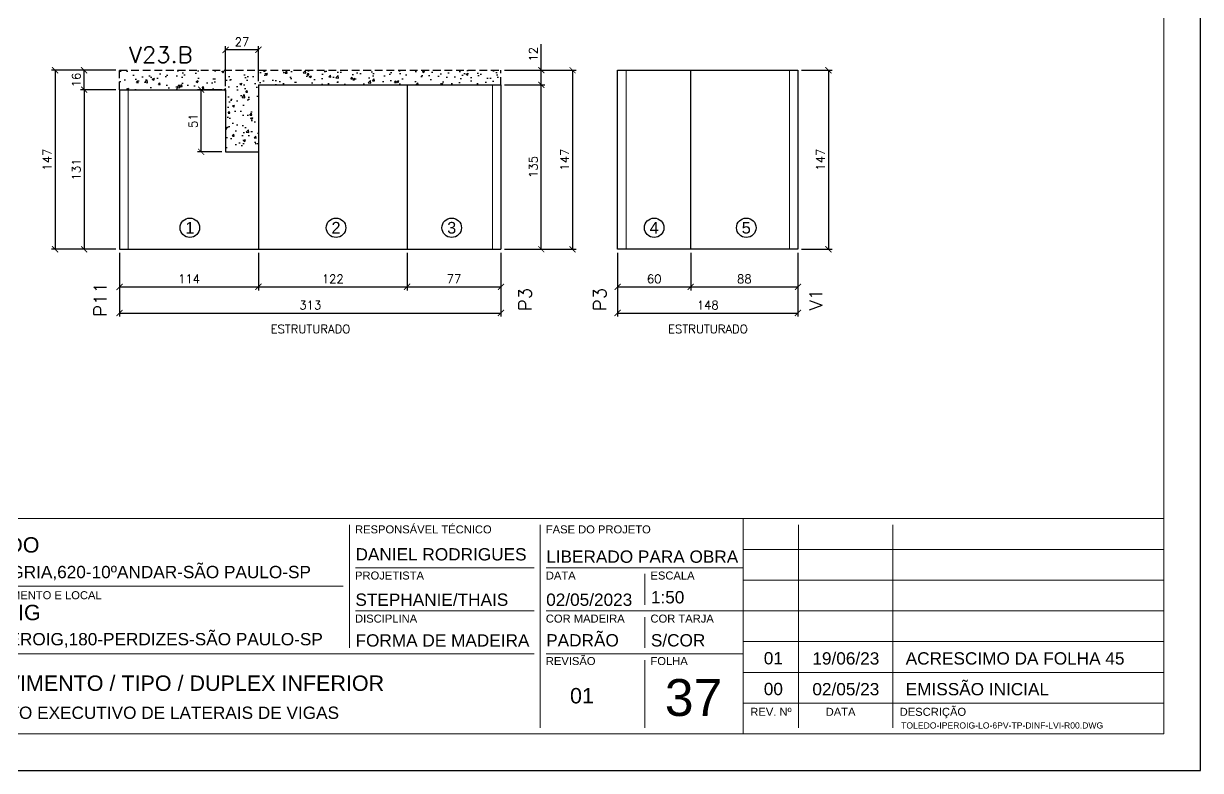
# Model space of a CAD drawing. Extents: x -23436 to 4767, y -4638 to 9755.
# Drawn here: x -18572 to -17606, y -1668 to -1054 of the extents above; entities that cross this region are included whole.
import ezdxf
from ezdxf.enums import TextEntityAlignment as Align

# ---------------------------------------------------------------- set-up
doc = ezdxf.new("R2010")
doc.units = 0
doc.header["$PDMODE"] = 2
doc.header["$PDSIZE"] = 10
doc.linetypes.add('HIDDEN', pattern=[9.525, 6.35, -3.175])
doc.layers.get('0').update_dxf_attribs({"lineweight": 13})
doc.layers.get('Defpoints').update_dxf_attribs({"lineweight": 13})
for name, color, linetype in [('Concreto', 250, 'HIDDEN'), ('Cota', 4, 'Continuous'), ('Painéis', 200, 'Continuous'), ('Romaneio', 10, 'Continuous')]:
    doc.layers.add(name, color=color, linetype=linetype)
for name, color, linetype, lineweight in [('FOLHA MB', 7, 'Continuous', 13), ('N° Folha', 5, 'Continuous', 13), ('Sarr 2.2x7', 40, 'Continuous', 9), ('Texto Seção', 7, 'Continuous', 15)]:
    doc.layers.add(name, color=color, linetype=linetype, lineweight=lineweight)
doc.layers.add('Laje_Perimetro', color=7, linetype='Continuous', plot=False)
doc.styles.add('ARIAL', font='arial.ttf', dxfattribs={"oblique": 15, "height": 25})
doc.styles.add('MB_C01', font='arial.ttf', dxfattribs={"height": 1.3})
doc.styles.add('MB_C02', font='arial.ttf', dxfattribs={"height": 2})
doc.styles.add('MB_C03', font='arial.ttf', dxfattribs={"height": 2.5})
doc.styles.add('MB_C04', font='arial.ttf', dxfattribs={"height": 6})
doc.styles.add('REGUA-120', font='ROMANS.shx', dxfattribs={"height": 15})
doc.styles.add('ROMANS', font='romans.shx')
doc.dimstyles.new('Cota Paínel', dxfattribs={"dimtxt": 7, "dimasz": 5, "dimexe": 3, "dimexo": 3, "dimgap": 3, "dimtad": 1, "dimdec": 1, "dimzin": 12, "dimdsep": 46, "dimtxsty": 'ROMANS', "dimblk": 'ARCHTICK', "dimcen": 0, "dimclrd": 4, "dimclre": 4, "dimclrt": 1, "dimadec": 1, "dimazin": 3, "dimtfac": 1, "dimtdec": 1, "dimtmove": 0, "dimatfit": 3, "dimldrblk": 'OBLIQUE', "dimfxl": 1, "dimtolj": 1, "dimtzin": 12, "dimarcsym": 0})

# ---------------------------------------------------------------- blocks, each defined once
blk = doc.blocks.new('A$C169d8357')
at = {"layer": 'FOLHA MB', "color": 1}
for p, q in [((1109.82, 356.72), (70, 356.72)), ((786.55, 351.67), (786.55, 250.65)), ((943.14, 351.67), (943.14, 184.99)), ((1109.82, 356.72), (1109.82, 179.94)), ((1455.02, 356.72), (1109.82, 356.72)), ((1155.28, 184.99), (1155.28, 351.67)), ((1232.62, 351.67), (1232.62, 184.99)), ((1455.02, 331.47), (1109.82, 331.47)), ((938.09, 316.32), (791.61, 316.32)), ((1109.82, 316.32), (948.19, 316.32)), ((1029, 311.26), (1029, 286.01)), ((781.5, 301.16), (450.7, 301.16)), ((1455.02, 306.21), (1109.82, 306.21)), ((938.09, 280.96), (791.61, 280.96)), ((1109.82, 280.96), (948.19, 280.96)), ((1455.02, 280.96), (1109.82, 280.96)), ((1029, 275.91), (1029, 250.65)), ((1455.02, 255.7), (1109.82, 255.7)), ((938.09, 245.6), (450.7, 245.6)), ((1109.82, 245.6), (948.19, 245.6)), ((1029, 240.55), (1029, 184.99)), ((1455.02, 230.45), (1109.82, 230.45)), ((1455.02, 205.19), (1109.82, 205.19))]:
    blk.add_line(p, q, dxfattribs=at)
for points in [[(0, 1199.94), (0, 149.94), (1485.02, 149.94), (1485.02, 1199.94)], [(70, 1169.94), (70, 179.94), (1455.02, 179.94), (1455.02, 1169.94)]]:
    blk.add_lwpolyline(points, close=True, dxfattribs=at)
at = {"layer": 'FOLHA MB', "color": 6}
for s, height, style, p in [('RESPONSÁVEL TÉCNICO', 6.5663, 'MB_C01', (791.21, 344.6)), ('FASE DO PROJETO', 6.5663, 'MB_C01', (947.79, 344.6)), ('R. HUNGRIA,620-10ºANDAR-SÃO PAULO-SP', 10.102, 'MB_C02', (459.73, 307.83)), ('PROJETISTA', 6.566, 'MB_C01', (791.21, 306.72)), ('DATA', 6.566, 'MB_C01', (947.79, 306.72)), ('ESCALA', 6.566, 'MB_C01', (1033.66, 306.72)), ('EMPREENDIMENTO E LOCAL', 6.5663, 'MB_C01', (454.33, 290.56)), ('DISCIPLINA', 6.566, 'MB_C01', (791.21, 271.36)), ('COR MADEIRA', 6.5663, 'MB_C01', (947.79, 271.36)), ('COR TARJA', 6.566, 'MB_C01', (1033.66, 271.36)), ('RUA IPEROIG,180-PERDIZES-SÃO PAULO-SP', 10.102, 'MB_C02', (459.73, 252.69)), ('REVISÃO', 6.566, 'MB_C01', (947.79, 236.51)), ('FOLHA', 6.566, 'MB_C01', (1033.66, 236.51)), ('PROJETO EXECUTIVO DE LATERAIS DE VIGAS', 10.102, 'MB_C02', (459.73, 192.28))]:
    blk.add_text(s, height=height, dxfattribs=dict(at, style=style)).set_placement(p)
at = {"layer": 'FOLHA MB', "color": 5}
for s, height, style, p in [('TOLEDO', 12.628, 'MB_C03', (459.73, 328.83)), ('DANIEL RODRIGUES', 10.102, 'MB_C02', (791.61, 322.38)), ('LIBERADO PARA OBRA', 10.102, 'MB_C02', (948.09, 320.46)), ('STEPHANIE/THAIS', 10.102, 'MB_C02', (791.51, 285.11)), ('02/05/2023', 10.102, 'MB_C02', (948.09, 285.11)), ('1:50', 10.102, 'MB_C02', (1034, 287.12)), ('IPEROIG', 12.628, 'MB_C03', (459.73, 273.34)), ('FORMA DE MADEIRA', 10.102, 'MB_C02', (791.61, 251.66)), ('PADRÃO', 10.102, 'MB_C02', (948.09, 251.76)), ('S/COR', 10.102, 'MB_C02', (1034, 251.76)), ('01', 10.102, 'MB_C02', (1126.67, 237.06)), ('19/06/23', 10.102, 'MB_C02', (1166.54, 236.89)), ('ACRESCIMO DA FOLHA 45', 10.102, 'MB_C02', (1243.12, 236.89)), ('6º PAVIMENTO / TIPO / DUPLEX INFERIOR', 12.6276, 'MB_C03', (459.73, 215.3)), ('02/05/23', 10.102, 'MB_C02', (1166.54, 211.64)), ('EMISSÃO INICIAL', 10.102, 'MB_C02', (1243.12, 211.64)), ('01', 12.628, 'MB_C03', (967.63, 205.03)), ('00', 10.102, 'MB_C02', (1126.67, 211.8))]:
    blk.add_text(s, height=height, dxfattribs=dict(at, style=style)).set_placement(p)
at = {"layer": 'FOLHA MB', "color": 6, "style": 'MB_C01'}
for s, p in [('DESCRIÇÃO', (1265.45, 198.09)), ('REV. Nº', (1132.55, 198.09)), ('DATA', (1189.69, 198.09))]:
    blk.add_text(s, height=6.566, dxfattribs=at).set_placement(p, align=Align.MIDDLE_CENTER)
at = {"layer": 'FOLHA MB', "insert": (1239.38, 189.41), "char_height": 5.051, "width": 210.8177, "attachment_point": 1, "style": 'MB_C04'}
blk.add_mtext('TOLEDO-IPEROIG-LO-6PV-TP-DINF-LVI-R00.DWG', dxfattribs=at)
blk = doc.blocks.new('_ArchTick')
at = {"color": 0, "linetype": 'ByBlock', "const_width": 0.15}
blk.add_lwpolyline([(-0.5, -0.5), (0.5, 0.5)], dxfattribs=at)
blk = doc.blocks.new('*D1201')
at = {"layer": 'Cota', "color": 4, "lineweight": -2, "transparency": 16777216}
for p, q in [((-18177.44, -1104.79), (-18144.36, -1104.79)), ((-18147.36, -1239.79), (-18147.36, -1104.79)), ((-18177.44, -1239.79), (-18144.36, -1239.79))]:
    blk.add_line(p, q, dxfattribs=at)
at = {"layer": 'Defpoints', "color": 0, "transparency": 16777216}
for p in [(-18180.44, -1104.79), (-18147.36, -1104.79), (-18180.44, -1239.79)]:
    blk.add_point(p, dxfattribs=at)
at = {"layer": 'Cota', "color": 4, "lineweight": -2, "transparency": 16777216, "xscale": 5, "yscale": 5, "zscale": 5}
for p, rotation in [((-18147.36, -1104.79), 90), ((-18147.36, -1239.79), 270)]:
    blk.add_blockref('_ArchTick', p, dxfattribs=dict(at, rotation=rotation))
at = {"layer": 'Cota', "color": 1, "transparency": 16777216, "insert": (-18153.86, -1172.29), "char_height": 7, "attachment_point": 5, "rotation": 90, "style": 'ROMANS'}
blk.add_mtext('\\A1;135', dxfattribs=at)
blk = doc.blocks.new('_OBLIQUE')
at = {"color": 0, "linetype": 'ByBlock', "lineweight": -2}
for p, q in [((0, 0), (-1, 0)), ((-0.5, -0.5), (0.5, 0.5))]:
    blk.add_line(p, q, dxfattribs=at)
blk = doc.blocks.new('*D1202')
at = {"layer": 'Cota', "color": 4, "lineweight": -2, "transparency": 16777216}
for p, q in [((-18147.36, -1092.79), (-18147.36, -1071.46)), ((-18177.44, -1092.79), (-18144.36, -1092.79)), ((-18147.36, -1104.79), (-18147.36, -1092.79)), ((-18177.44, -1104.79), (-18144.36, -1104.79))]:
    blk.add_line(p, q, dxfattribs=at)
at = {"layer": 'Defpoints', "color": 0, "transparency": 16777216}
for p in [(-18180.44, -1092.79), (-18147.36, -1092.79), (-18180.44, -1104.79)]:
    blk.add_point(p, dxfattribs=at)
at = {"layer": 'Cota', "color": 4, "lineweight": -2, "transparency": 16777216, "xscale": 5, "yscale": 5, "zscale": 5}
for p, rotation in [((-18147.36, -1092.79), 90), ((-18147.36, -1104.79), 270)]:
    blk.add_blockref('_ArchTick', p, dxfattribs=dict(at, rotation=rotation))
at = {"layer": 'Cota', "color": 1, "transparency": 16777216, "insert": (-18153.86, -1079.63), "char_height": 7, "attachment_point": 5, "rotation": 90, "style": 'ROMANS'}
blk.add_mtext('\\A1;12', dxfattribs=at)
blk = doc.blocks.new('*D1203')
at = {"layer": 'Cota', "color": 4, "lineweight": -2, "transparency": 16777216}
for p, q in [((-18177.44, -1092.79), (-18118.69, -1092.79)), ((-18121.69, -1092.79), (-18121.69, -1239.79)), ((-18177.44, -1239.79), (-18118.69, -1239.79))]:
    blk.add_line(p, q, dxfattribs=at)
at = {"layer": 'Defpoints', "color": 0, "transparency": 16777216}
for p in [(-18180.44, -1092.79), (-18180.44, -1239.79), (-18121.69, -1239.79)]:
    blk.add_point(p, dxfattribs=at)
at = {"layer": 'Cota', "color": 4, "lineweight": -2, "transparency": 16777216, "xscale": 5, "yscale": 5, "zscale": 5}
for p, rotation in [((-18121.69, -1092.79), 90), ((-18121.69, -1239.79), 270)]:
    blk.add_blockref('_ArchTick', p, dxfattribs=dict(at, rotation=rotation))
at = {"layer": 'Cota', "color": 1, "transparency": 16777216, "insert": (-18128.19, -1166.29), "char_height": 7, "attachment_point": 5, "rotation": 90, "style": 'ROMANS'}
blk.add_mtext('\\A1;147', dxfattribs=at)
blk = doc.blocks.new('*D1204')
at = {"layer": 'Cota', "color": 4, "lineweight": -2, "transparency": 16777216}
for p, q in [((-17933.7, -1092.79), (-17908.71, -1092.79)), ((-17911.71, -1092.79), (-17911.71, -1239.79)), ((-17933.7, -1239.79), (-17908.71, -1239.79))]:
    blk.add_line(p, q, dxfattribs=at)
at = {"layer": 'Defpoints', "color": 0, "transparency": 16777216}
for p in [(-17936.7, -1092.79), (-17936.7, -1239.79), (-17911.71, -1239.79)]:
    blk.add_point(p, dxfattribs=at)
at = {"layer": 'Cota', "color": 4, "lineweight": -2, "transparency": 16777216, "xscale": 5, "yscale": 5, "zscale": 5}
for p, rotation in [((-17911.71, -1092.79), 90), ((-17911.71, -1239.79), 270)]:
    blk.add_blockref('_ArchTick', p, dxfattribs=dict(at, rotation=rotation))
at = {"layer": 'Cota', "color": 1, "transparency": 16777216, "insert": (-17918.21, -1166.29), "char_height": 7, "attachment_point": 5, "rotation": 90, "style": 'ROMANS'}
blk.add_mtext('\\A1;147', dxfattribs=at)
blk = doc.blocks.new('*D1205')
at = {"layer": 'Cota', "color": 4, "lineweight": -2, "transparency": 16777216}
for p, q in [((-18409.44, -1108.79), (-18429.49, -1108.79)), ((-18426.49, -1159.79), (-18426.49, -1108.79)), ((-18409.44, -1159.79), (-18429.49, -1159.79))]:
    blk.add_line(p, q, dxfattribs=at)
at = {"layer": 'Defpoints', "color": 0, "transparency": 16777216}
for p in [(-18426.49, -1108.79), (-18406.44, -1108.79), (-18406.44, -1159.79)]:
    blk.add_point(p, dxfattribs=at)
at = {"layer": 'Cota', "color": 4, "lineweight": -2, "transparency": 16777216, "xscale": 5, "yscale": 5, "zscale": 5}
for p, rotation in [((-18426.49, -1108.79), 90), ((-18426.49, -1159.79), 270)]:
    blk.add_blockref('_ArchTick', p, dxfattribs=dict(at, rotation=rotation))
at = {"layer": 'Cota', "color": 1, "transparency": 16777216, "insert": (-18432.99, -1134.29), "char_height": 7, "attachment_point": 5, "rotation": 90, "style": 'ROMANS'}
blk.add_mtext('\\A1;51', dxfattribs=at)
blk = doc.blocks.new('*D1206')
at = {"layer": 'Cota', "color": 4, "lineweight": -2, "transparency": 16777216}
for p, q in [((-18406.44, -1105.79), (-18406.44, -1073.04)), ((-18379.44, -1076.04), (-18406.44, -1076.04)), ((-18379.44, -1101.79), (-18379.44, -1073.04))]:
    blk.add_line(p, q, dxfattribs=at)
at = {"layer": 'Defpoints', "color": 0, "transparency": 16777216}
for p in [(-18406.44, -1076.04), (-18406.44, -1108.79), (-18379.44, -1104.79)]:
    blk.add_point(p, dxfattribs=at)
at = {"layer": 'Cota', "color": 4, "lineweight": -2, "transparency": 16777216, "xscale": 5, "yscale": 5, "zscale": 5, "rotation": 180}
blk.add_blockref('_ArchTick', (-18406.44, -1076.04), dxfattribs=at)
at = {"layer": 'Cota', "color": 4, "lineweight": -2, "transparency": 16777216, "xscale": 5, "yscale": 5, "zscale": 5}
blk.add_blockref('_ArchTick', (-18379.44, -1076.04), dxfattribs=at)
at = {"layer": 'Cota', "color": 1, "transparency": 16777216, "insert": (-18392.94, -1069.54), "char_height": 7, "attachment_point": 5, "style": 'ROMANS'}
blk.add_mtext('\\A1;27', dxfattribs=at)
blk = doc.blocks.new('*D1207')
at = {"layer": 'Cota', "color": 4, "lineweight": -2, "transparency": 16777216}
for p, q in [((-18496.44, -1108.79), (-18525.47, -1108.79)), ((-18522.47, -1108.79), (-18522.47, -1239.79)), ((-18496.44, -1239.79), (-18525.47, -1239.79))]:
    blk.add_line(p, q, dxfattribs=at)
at = {"layer": 'Defpoints', "color": 0, "transparency": 16777216}
for p in [(-18493.44, -1108.79), (-18522.47, -1239.79), (-18493.44, -1239.79)]:
    blk.add_point(p, dxfattribs=at)
at = {"layer": 'Cota', "color": 4, "lineweight": -2, "transparency": 16777216, "xscale": 5, "yscale": 5, "zscale": 5}
for p, rotation in [((-18522.47, -1108.79), 90), ((-18522.47, -1239.79), 270)]:
    blk.add_blockref('_ArchTick', p, dxfattribs=dict(at, rotation=rotation))
at = {"layer": 'Cota', "color": 1, "transparency": 16777216, "insert": (-18528.97, -1174.29), "char_height": 7, "attachment_point": 5, "rotation": 90, "style": 'ROMANS'}
blk.add_mtext('\\A1;131', dxfattribs=at)
blk = doc.blocks.new('*D1208')
at = {"layer": 'Cota', "color": 4, "lineweight": -2, "transparency": 16777216}
for p, q in [((-18496.44, -1092.79), (-18525.47, -1092.79)), ((-18522.47, -1108.79), (-18522.47, -1092.79)), ((-18496.44, -1108.79), (-18525.47, -1108.79))]:
    blk.add_line(p, q, dxfattribs=at)
at = {"layer": 'Defpoints', "color": 0, "transparency": 16777216}
for p in [(-18522.47, -1092.79), (-18493.44, -1092.79), (-18493.44, -1108.79)]:
    blk.add_point(p, dxfattribs=at)
at = {"layer": 'Cota', "color": 4, "lineweight": -2, "transparency": 16777216, "xscale": 5, "yscale": 5, "zscale": 5}
for p, rotation in [((-18522.47, -1092.79), 90), ((-18522.47, -1108.79), 270)]:
    blk.add_blockref('_ArchTick', p, dxfattribs=dict(at, rotation=rotation))
at = {"layer": 'Cota', "color": 1, "transparency": 16777216, "insert": (-18528.97, -1100.79), "char_height": 7, "attachment_point": 5, "rotation": 90, "style": 'ROMANS'}
blk.add_mtext('\\A1;16', dxfattribs=at)
blk = doc.blocks.new('*D1209')
at = {"layer": 'Cota', "color": 4, "lineweight": -2, "transparency": 16777216}
for p, q in [((-18496.44, -1092.79), (-18549.3, -1092.79)), ((-18546.3, -1092.79), (-18546.3, -1239.79)), ((-18496.44, -1239.79), (-18549.3, -1239.79))]:
    blk.add_line(p, q, dxfattribs=at)
at = {"layer": 'Defpoints', "color": 0, "transparency": 16777216}
for p in [(-18493.44, -1092.79), (-18546.3, -1239.79), (-18493.44, -1239.79)]:
    blk.add_point(p, dxfattribs=at)
at = {"layer": 'Cota', "color": 4, "lineweight": -2, "transparency": 16777216, "xscale": 5, "yscale": 5, "zscale": 5}
for p, rotation in [((-18546.3, -1092.79), 90), ((-18546.3, -1239.79), 270)]:
    blk.add_blockref('_ArchTick', p, dxfattribs=dict(at, rotation=rotation))
at = {"layer": 'Cota', "color": 1, "transparency": 16777216, "insert": (-18552.8, -1166.29), "char_height": 7, "attachment_point": 5, "rotation": 90, "style": 'ROMANS'}
blk.add_mtext('\\A1;147', dxfattribs=at)
blk = doc.blocks.new('*D1210')
at = {"layer": 'Cota', "color": 4, "lineweight": -2, "transparency": 16777216}
for p, q in [((-18493.44, -1242.79), (-18493.44, -1273.64)), ((-18379.44, -1242.79), (-18379.44, -1273.64)), ((-18493.44, -1270.64), (-18379.44, -1270.64))]:
    blk.add_line(p, q, dxfattribs=at)
at = {"layer": 'Defpoints', "color": 0, "transparency": 16777216}
for p in [(-18493.44, -1239.79), (-18379.44, -1239.79), (-18379.44, -1270.64)]:
    blk.add_point(p, dxfattribs=at)
at = {"layer": 'Cota', "color": 4, "lineweight": -2, "transparency": 16777216, "xscale": 5, "yscale": 5, "zscale": 5, "rotation": 180}
blk.add_blockref('_ArchTick', (-18493.44, -1270.64), dxfattribs=at)
at = {"layer": 'Cota', "color": 4, "lineweight": -2, "transparency": 16777216, "xscale": 5, "yscale": 5, "zscale": 5}
blk.add_blockref('_ArchTick', (-18379.44, -1270.64), dxfattribs=at)
at = {"layer": 'Cota', "color": 1, "transparency": 16777216, "insert": (-18436.44, -1264.14), "char_height": 7, "attachment_point": 5, "style": 'ROMANS'}
blk.add_mtext('\\A1;114', dxfattribs=at)
blk = doc.blocks.new('*D1211')
at = {"layer": 'Cota', "color": 4, "lineweight": -2, "transparency": 16777216}
for p, q in [((-18379.44, -1242.79), (-18379.44, -1273.64)), ((-18257.44, -1242.79), (-18257.44, -1273.64)), ((-18379.44, -1270.64), (-18257.44, -1270.64))]:
    blk.add_line(p, q, dxfattribs=at)
at = {"layer": 'Defpoints', "color": 0, "transparency": 16777216}
for p in [(-18379.44, -1239.79), (-18257.44, -1239.79), (-18257.44, -1270.64)]:
    blk.add_point(p, dxfattribs=at)
at = {"layer": 'Cota', "color": 4, "lineweight": -2, "transparency": 16777216, "xscale": 5, "yscale": 5, "zscale": 5, "rotation": 180}
blk.add_blockref('_ArchTick', (-18379.44, -1270.64), dxfattribs=at)
at = {"layer": 'Cota', "color": 4, "lineweight": -2, "transparency": 16777216, "xscale": 5, "yscale": 5, "zscale": 5}
blk.add_blockref('_ArchTick', (-18257.44, -1270.64), dxfattribs=at)
at = {"layer": 'Cota', "color": 1, "transparency": 16777216, "insert": (-18318.44, -1264.14), "char_height": 7, "attachment_point": 5, "style": 'ROMANS'}
blk.add_mtext('\\A1;122', dxfattribs=at)
blk = doc.blocks.new('*D1212')
at = {"layer": 'Cota', "color": 4, "lineweight": -2, "transparency": 16777216}
for p, q in [((-18257.44, -1242.79), (-18257.44, -1273.64)), ((-18180.44, -1242.79), (-18180.44, -1273.64)), ((-18257.44, -1270.64), (-18180.44, -1270.64))]:
    blk.add_line(p, q, dxfattribs=at)
at = {"layer": 'Defpoints', "color": 0, "transparency": 16777216}
for p in [(-18257.44, -1239.79), (-18180.44, -1239.79), (-18180.44, -1270.64)]:
    blk.add_point(p, dxfattribs=at)
at = {"layer": 'Cota', "color": 4, "lineweight": -2, "transparency": 16777216, "xscale": 5, "yscale": 5, "zscale": 5, "rotation": 180}
blk.add_blockref('_ArchTick', (-18257.44, -1270.64), dxfattribs=at)
at = {"layer": 'Cota', "color": 4, "lineweight": -2, "transparency": 16777216, "xscale": 5, "yscale": 5, "zscale": 5}
blk.add_blockref('_ArchTick', (-18180.44, -1270.64), dxfattribs=at)
at = {"layer": 'Cota', "color": 1, "transparency": 16777216, "insert": (-18218.94, -1264.14), "char_height": 7, "attachment_point": 5, "style": 'ROMANS'}
blk.add_mtext('\\A1;77', dxfattribs=at)
blk = doc.blocks.new('*D1213')
at = {"layer": 'Cota', "color": 4, "lineweight": -2, "transparency": 16777216}
for p, q in [((-18084.7, -1242.79), (-18084.7, -1273.64)), ((-18024.7, -1242.79), (-18024.7, -1273.64)), ((-18084.7, -1270.64), (-18024.7, -1270.64))]:
    blk.add_line(p, q, dxfattribs=at)
at = {"layer": 'Defpoints', "color": 0, "transparency": 16777216}
for p in [(-18084.7, -1239.79), (-18024.7, -1239.79), (-18024.7, -1270.64)]:
    blk.add_point(p, dxfattribs=at)
at = {"layer": 'Cota', "color": 4, "lineweight": -2, "transparency": 16777216, "xscale": 5, "yscale": 5, "zscale": 5, "rotation": 180}
blk.add_blockref('_ArchTick', (-18084.7, -1270.64), dxfattribs=at)
at = {"layer": 'Cota', "color": 4, "lineweight": -2, "transparency": 16777216, "xscale": 5, "yscale": 5, "zscale": 5}
blk.add_blockref('_ArchTick', (-18024.7, -1270.64), dxfattribs=at)
at = {"layer": 'Cota', "color": 1, "transparency": 16777216, "insert": (-18054.7, -1264.14), "char_height": 7, "attachment_point": 5, "style": 'ROMANS'}
blk.add_mtext('\\A1;60', dxfattribs=at)
blk = doc.blocks.new('*D1214')
at = {"layer": 'Cota', "color": 4, "lineweight": -2, "transparency": 16777216}
for p, q in [((-18024.7, -1242.79), (-18024.7, -1273.64)), ((-17936.7, -1242.79), (-17936.7, -1273.64)), ((-18024.7, -1270.64), (-17936.7, -1270.64))]:
    blk.add_line(p, q, dxfattribs=at)
at = {"layer": 'Defpoints', "color": 0, "transparency": 16777216}
for p in [(-18024.7, -1239.79), (-17936.7, -1239.79), (-17936.7, -1270.64)]:
    blk.add_point(p, dxfattribs=at)
at = {"layer": 'Cota', "color": 4, "lineweight": -2, "transparency": 16777216, "xscale": 5, "yscale": 5, "zscale": 5, "rotation": 180}
blk.add_blockref('_ArchTick', (-18024.7, -1270.64), dxfattribs=at)
at = {"layer": 'Cota', "color": 4, "lineweight": -2, "transparency": 16777216, "xscale": 5, "yscale": 5, "zscale": 5}
blk.add_blockref('_ArchTick', (-17936.7, -1270.64), dxfattribs=at)
at = {"layer": 'Cota', "color": 1, "transparency": 16777216, "insert": (-17980.7, -1264.14), "char_height": 7, "attachment_point": 5, "style": 'ROMANS'}
blk.add_mtext('\\A1;88', dxfattribs=at)
blk = doc.blocks.new('*D1215')
at = {"layer": 'Cota', "color": 4, "lineweight": -2, "transparency": 16777216}
for p, q in [((-18493.44, -1242.79), (-18493.44, -1295.13)), ((-18180.44, -1242.79), (-18180.44, -1295.13)), ((-18493.44, -1292.13), (-18180.44, -1292.13))]:
    blk.add_line(p, q, dxfattribs=at)
at = {"layer": 'Defpoints', "color": 0, "transparency": 16777216}
for p in [(-18493.44, -1239.79), (-18180.44, -1239.79), (-18180.44, -1292.13)]:
    blk.add_point(p, dxfattribs=at)
at = {"layer": 'Cota', "color": 4, "lineweight": -2, "transparency": 16777216, "xscale": 5, "yscale": 5, "zscale": 5, "rotation": 180}
blk.add_blockref('_ArchTick', (-18493.44, -1292.13), dxfattribs=at)
at = {"layer": 'Cota', "color": 4, "lineweight": -2, "transparency": 16777216, "xscale": 5, "yscale": 5, "zscale": 5}
blk.add_blockref('_ArchTick', (-18180.44, -1292.13), dxfattribs=at)
at = {"layer": 'Cota', "color": 1, "transparency": 16777216, "insert": (-18336.94, -1285.63), "char_height": 7, "attachment_point": 5, "style": 'ROMANS'}
blk.add_mtext('\\A1;313', dxfattribs=at)
blk = doc.blocks.new('*D1216')
at = {"layer": 'Cota', "color": 4, "lineweight": -2, "transparency": 16777216}
for p, q in [((-18084.7, -1242.79), (-18084.7, -1295.13)), ((-17936.7, -1242.79), (-17936.7, -1295.13)), ((-18084.7, -1292.13), (-17936.7, -1292.13))]:
    blk.add_line(p, q, dxfattribs=at)
at = {"layer": 'Defpoints', "color": 0, "transparency": 16777216}
for p in [(-18084.7, -1239.79), (-17936.7, -1239.79), (-17936.7, -1292.13)]:
    blk.add_point(p, dxfattribs=at)
at = {"layer": 'Cota', "color": 4, "lineweight": -2, "transparency": 16777216, "xscale": 5, "yscale": 5, "zscale": 5, "rotation": 180}
blk.add_blockref('_ArchTick', (-18084.7, -1292.13), dxfattribs=at)
at = {"layer": 'Cota', "color": 4, "lineweight": -2, "transparency": 16777216, "xscale": 5, "yscale": 5, "zscale": 5}
blk.add_blockref('_ArchTick', (-17936.7, -1292.13), dxfattribs=at)
at = {"layer": 'Cota', "color": 1, "transparency": 16777216, "insert": (-18010.7, -1285.63), "char_height": 7, "attachment_point": 5, "style": 'ROMANS'}
blk.add_mtext('\\A1;148', dxfattribs=at)

msp = doc.modelspace()

# ---------------------------------------------------------------- hatches: boundary and pattern name
at = {"layer": 'Concreto'}
h = msp.add_hatch(dxfattribs=at)
h.set_pattern_fill('AR-CONC', color=256, scale=2.5)
h.set_pattern_definition([(50, (0, 0), (17.931505, -1.568803), [1.875, -20.625]), (355, (0, 0), (-3.468783, 18.804803), [1.5, -16.5]), (100.45144, (1.494, -0.13), (14.462721, 17.236), [1.593505, -17.528553]), (46.1842, (0, 5), (26.681033, -4.137982), [2.8125, -30.9375]), (96.63564, (2.223, 4.655), (23.36655, 24.352965), [2.39026, -26.292844]), (351.18416, (0, 5), (23.36655, 24.352965), [2.25, -24.75]), (21, (2.5, 3.75), (14.922676, -10.065472), [1.875, -20.625]), (326, (2.5, 3.75), (6.082883, 18.128751), [1.5, -16.5]), (71.45144, (3.744, 2.911), (21.00556, 8.063279), [1.593505, -17.528553]), (37.5, (0, 0), (0.3039964, 8.3223463), [0, -16.3, 0, -16.75, 0, -16.5625]), (7.5, (0, 0), (6.5767384, 9.860293), [0, -9.55, 0, -15.925, 0, -6.3125]), (327.5, (-5.575, 0), (13.345561, -0.5638718), [0, -6.25, 0, -19.5, 0, -25.875]), (317.5, (-8.075, 0), (14.579654, 2.5026246), [0, -8.125, 0, -12.95, 0, -18.375])])
h.paths.add_polyline_path([(-18379.44, -1104.79), (-18180.44, -1104.79), (-18180.44, -1092.79), (-18493.44, -1092.79), (-18493.44, -1108.79), (-18406.44, -1108.79), (-18406.44, -1159.79), (-18379.44, -1159.79)])

# ---------------------------------------------------------------- linework, layer by layer
for p, q in [((-18493.44, -1092.79), (-18180.44, -1092.79)), ((-18493.44, -1108.79), (-18493.44, -1092.79)), ((-18180.44, -1104.79), (-18180.44, -1092.79))]:
    msp.add_line(p, q, dxfattribs=at)
at = {"layer": 'Laje_Perimetro'}
msp.add_lwpolyline([(-17606.38, -617.74), (-19091.4, -617.74), (-19091.4, -1667.74), (-17606.38, -1667.74)], close=True, dxfattribs=at)
at = {"layer": 'Painéis'}
for p, q in [((-18084.7, -1092.79), (-17936.7, -1092.79)), ((-18084.7, -1239.79), (-18084.7, -1092.79)), ((-18024.7, -1239.79), (-18024.7, -1092.79)), ((-17936.7, -1092.79), (-17936.7, -1239.79)), ((-18493.44, -1108.79), (-18493.44, -1239.79)), ((-18493.44, -1108.79), (-18406.44, -1108.79)), ((-18406.44, -1108.79), (-18406.44, -1159.79)), ((-18379.44, -1104.79), (-18379.44, -1239.79)), ((-18379.44, -1104.79), (-18180.44, -1104.79)), ((-18257.44, -1104.79), (-18257.44, -1239.79)), ((-18180.44, -1104.79), (-18180.44, -1239.79)), ((-18406.44, -1159.79), (-18379.44, -1159.79)), ((-18493.44, -1239.79), (-18180.44, -1239.79)), ((-17936.7, -1239.79), (-18084.7, -1239.79))]:
    msp.add_line(p, q, dxfattribs=at)
at = {"layer": 'Romaneio'}
for centre in [(-18435.75, -1222.13), (-18315.79, -1222.13), (-18220.87, -1222.13), (-18054.68, -1222.13), (-17979.11, -1222.13)]:
    msp.add_circle(centre, 8, dxfattribs=at)
at = {"layer": 'Sarr 2.2x7', "color": 50}
for p, q in [((-18084.7, -1239.79), (-18084.7, -1092.79)), ((-18084.7, -1092.79), (-18081.2, -1092.79)), ((-18077.7, -1092.79), (-18081.2, -1092.79)), ((-18077.7, -1239.79), (-18077.7, -1092.79)), ((-17943.7, -1092.79), (-17940.2, -1092.79)), ((-17943.7, -1092.79), (-17943.7, -1239.79)), ((-17936.7, -1092.79), (-17940.2, -1092.79)), ((-17936.7, -1092.79), (-17936.7, -1239.79)), ((-18493.44, -1239.79), (-18493.44, -1108.79)), ((-18493.44, -1108.79), (-18489.94, -1108.79)), ((-18486.44, -1108.79), (-18489.94, -1108.79)), ((-18486.44, -1239.79), (-18486.44, -1108.79)), ((-18187.44, -1104.79), (-18183.94, -1104.79)), ((-18187.44, -1104.79), (-18187.44, -1239.79)), ((-18180.44, -1104.79), (-18183.94, -1104.79)), ((-18180.44, -1104.79), (-18180.44, -1239.79)), ((-18493.44, -1239.79), (-18489.94, -1239.79)), ((-18486.44, -1239.79), (-18489.94, -1239.79)), ((-18187.44, -1239.79), (-18183.94, -1239.79)), ((-18180.44, -1239.79), (-18183.94, -1239.79)), ((-18084.7, -1239.79), (-18081.2, -1239.79)), ((-18077.7, -1239.79), (-18081.2, -1239.79)), ((-17943.7, -1239.79), (-17940.2, -1239.79)), ((-17936.7, -1239.79), (-17940.2, -1239.79))]:
    msp.add_line(p, q, dxfattribs=at)

# ---------------------------------------------------------------- block references
at = {"color": 251, "true_color": 0x636466}
msp.add_blockref('A$C169d8357', (-19091.4, -1817.68), dxfattribs=at)

# ---------------------------------------------------------------- texts
at = {"layer": 'N° Folha', "color": 5, "style": 'MB_C04'}
msp.add_text('37', height=30.306, dxfattribs=at).set_placement((-18045.93, -1623))
at = {"layer": 'Painéis', "color": 1, "char_height": 7, "attachment_point": 5, "style": 'ROMANS'}
for insert in [(-18336.81, -1305.28), (-18010.58, -1305.28)]:
    msp.add_mtext('\\A1;ESTRUTURADO', dxfattribs=dict(at, insert=insert))
at = {"layer": 'Romaneio', "color": 0, "style": 'ARIAL'}
for s, p in [('1', (-18435.75, -1222.13)), ('2', (-18315.79, -1222.13)), ('3', (-18220.87, -1222.13)), ('4', (-18054.68, -1222.13)), ('5', (-17979.11, -1222.13))]:
    msp.add_text(s, height=9.6, dxfattribs=at).set_placement(p, align=Align.MIDDLE_CENTER)
at = {"layer": 'Texto Seção', "style": 'REGUA-120', "width": 1.05}
msp.add_text('V23.B', height=13, dxfattribs=at).set_placement((-18485.58, -1086.61))
for s, p in [('P11', (-18509.24, -1281.06)), ('P3', (-18160.66, -1281.06)), ('P3', (-18099.3, -1281.06)), ('V1', (-17922.02, -1281.06))]:
    msp.add_text(s, height=10.4, rotation=90, dxfattribs=at).set_placement(p, align=Align.MIDDLE_CENTER)

# ---------------------------------------------------------------- dimensions: what is measured, and where the dimension line sits
at = {"layer": 'Cota'}
for base, p1, p2, picture, middle in [((-18406.44, -1076.04), (-18379.44, -1104.79), (-18406.44, -1108.79), '*D1206', (-18392.94, -1069.54)), ((-18379.44, -1270.64), (-18493.44, -1239.79), (-18379.44, -1239.79), '*D1210', (-18436.44, -1264.14)), ((-18180.44, -1292.13), (-18493.44, -1239.79), (-18180.44, -1239.79), '*D1215', (-18336.94, -1285.63)), ((-18257.44, -1270.64), (-18379.44, -1239.79), (-18257.44, -1239.79), '*D1211', (-18318.44, -1264.14)), ((-18180.44, -1270.64), (-18257.44, -1239.79), (-18180.44, -1239.79), '*D1212', (-18218.94, -1264.14)), ((-18024.7, -1270.64), (-18084.7, -1239.79), (-18024.7, -1239.79), '*D1213', (-18054.7, -1264.14)), ((-17936.7, -1292.13), (-18084.7, -1239.79), (-17936.7, -1239.79), '*D1216', (-18010.7, -1285.63)), ((-17936.7, -1270.64), (-18024.7, -1239.79), (-17936.7, -1239.79), '*D1214', (-17980.7, -1264.14))]:
    dim = msp.add_linear_dim(base=base, p1=p1, p2=p2, dimstyle='Cota Paínel', dxfattribs=at)
    dim.commit()
    dim.dimension.update_dxf_attribs({"geometry": picture, "text_midpoint": middle})
for base, p1, p2, picture, middle in [((-18147.36, -1092.79), (-18180.44, -1104.79), (-18180.44, -1092.79), '*D1202', (-18153.86, -1079.63)), ((-18546.3, -1239.79), (-18493.44, -1092.79), (-18493.44, -1239.79), '*D1209', (-18552.8, -1166.29)), ((-18121.69, -1239.79), (-18180.44, -1092.79), (-18180.44, -1239.79), '*D1203', (-18128.19, -1166.29)), ((-17911.71, -1239.79), (-17936.7, -1092.79), (-17936.7, -1239.79), '*D1204', (-17918.21, -1166.29)), ((-18522.47, -1239.79), (-18493.44, -1108.79), (-18493.44, -1239.79), '*D1207', (-18528.97, -1174.29)), ((-18426.49, -1108.79), (-18406.44, -1159.79), (-18406.44, -1108.79), '*D1205', (-18432.99, -1134.29)), ((-18147.36, -1104.79), (-18180.44, -1239.79), (-18180.44, -1104.79), '*D1201', (-18153.86, -1172.29))]:
    dim = msp.add_linear_dim(base=base, p1=p1, p2=p2, angle=90, dimstyle='Cota Paínel', dxfattribs=at)
    dim.commit()
    dim.dimension.update_dxf_attribs({"geometry": picture, "text_midpoint": middle})
dim = msp.add_linear_dim(base=(-18522.47, -1092.79), p1=(-18493.44, -1108.79), p2=(-18493.44, -1092.79), angle=90, dimstyle='Cota Paínel', dxfattribs=at)
dim.commit()
dim.dimension.update_dxf_attribs({"geometry": '*D1208', "text_midpoint": (-18522.47, -1100.79), "dimtype": 160})

doc.saveas('drawing.dxf')
